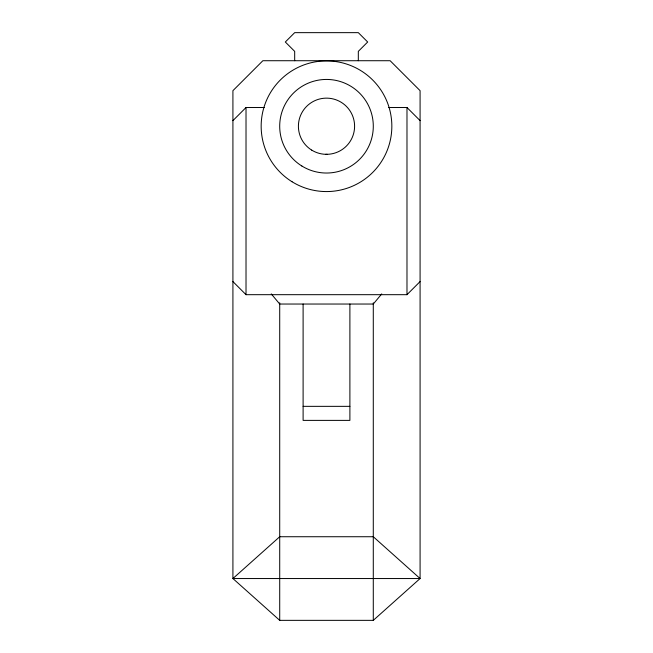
<?xml version="1.0" encoding="UTF-8"?>
<svg xmlns="http://www.w3.org/2000/svg" width="653" height="653" viewBox="0 0 653 653"><rect width="100%" height="100%" fill="white"/><g stroke="black" fill="none" stroke-linecap="round" stroke-linejoin="round"><path stroke-width="0.98" d="M381.744 293.899L373.287 304.037L279.713 304.037L271.256 293.899M232.917 120.617L246.018 107.516L264.31 107.516M232.917 281.582L246.018 294.683L406.982 294.683L420.083 281.582M373.287 620.35L420.083 578.542L420.083 90.669L390.135 60.721L262.865 60.721L232.917 90.669L232.917 578.542L279.713 620.35L373.287 620.35L373.287 302.812M388.69 107.516L406.982 107.516L420.083 120.617M325.618 154.312L327.382 154.312M303.106 406.346L349.894 406.346M406.982 107.516L406.982 294.683M358.317 60.721L358.317 51.367L367.68 42.004L358.317 32.65L294.683 32.65L285.32 42.004L294.683 51.367L294.683 60.721M349.894 304.037L349.894 420.385L303.106 420.385L303.106 304.037M279.713 302.812L279.713 620.35M246.018 107.516L246.018 294.683M279.713 536.733L232.917 578.542L420.083 578.542L373.287 536.733L279.713 536.733M301.841 166.001A46.787 46.787 0 0 0 373.271 127.702A46.787 46.787 0 0 0 304.388 84.996A46.787 46.787 0 0 0 301.841 166.001M311.701 150.108A28.087 28.087 0 0 0 354.579 127.115A28.087 28.087 0 0 0 313.228 101.476A28.087 28.087 0 0 0 311.701 150.108M292.071 181.763A65.341 65.341 0 0 0 391.808 128.282A65.341 65.341 0 0 0 295.621 68.647A65.341 65.341 0 0 0 292.071 181.763"/></g></svg>
